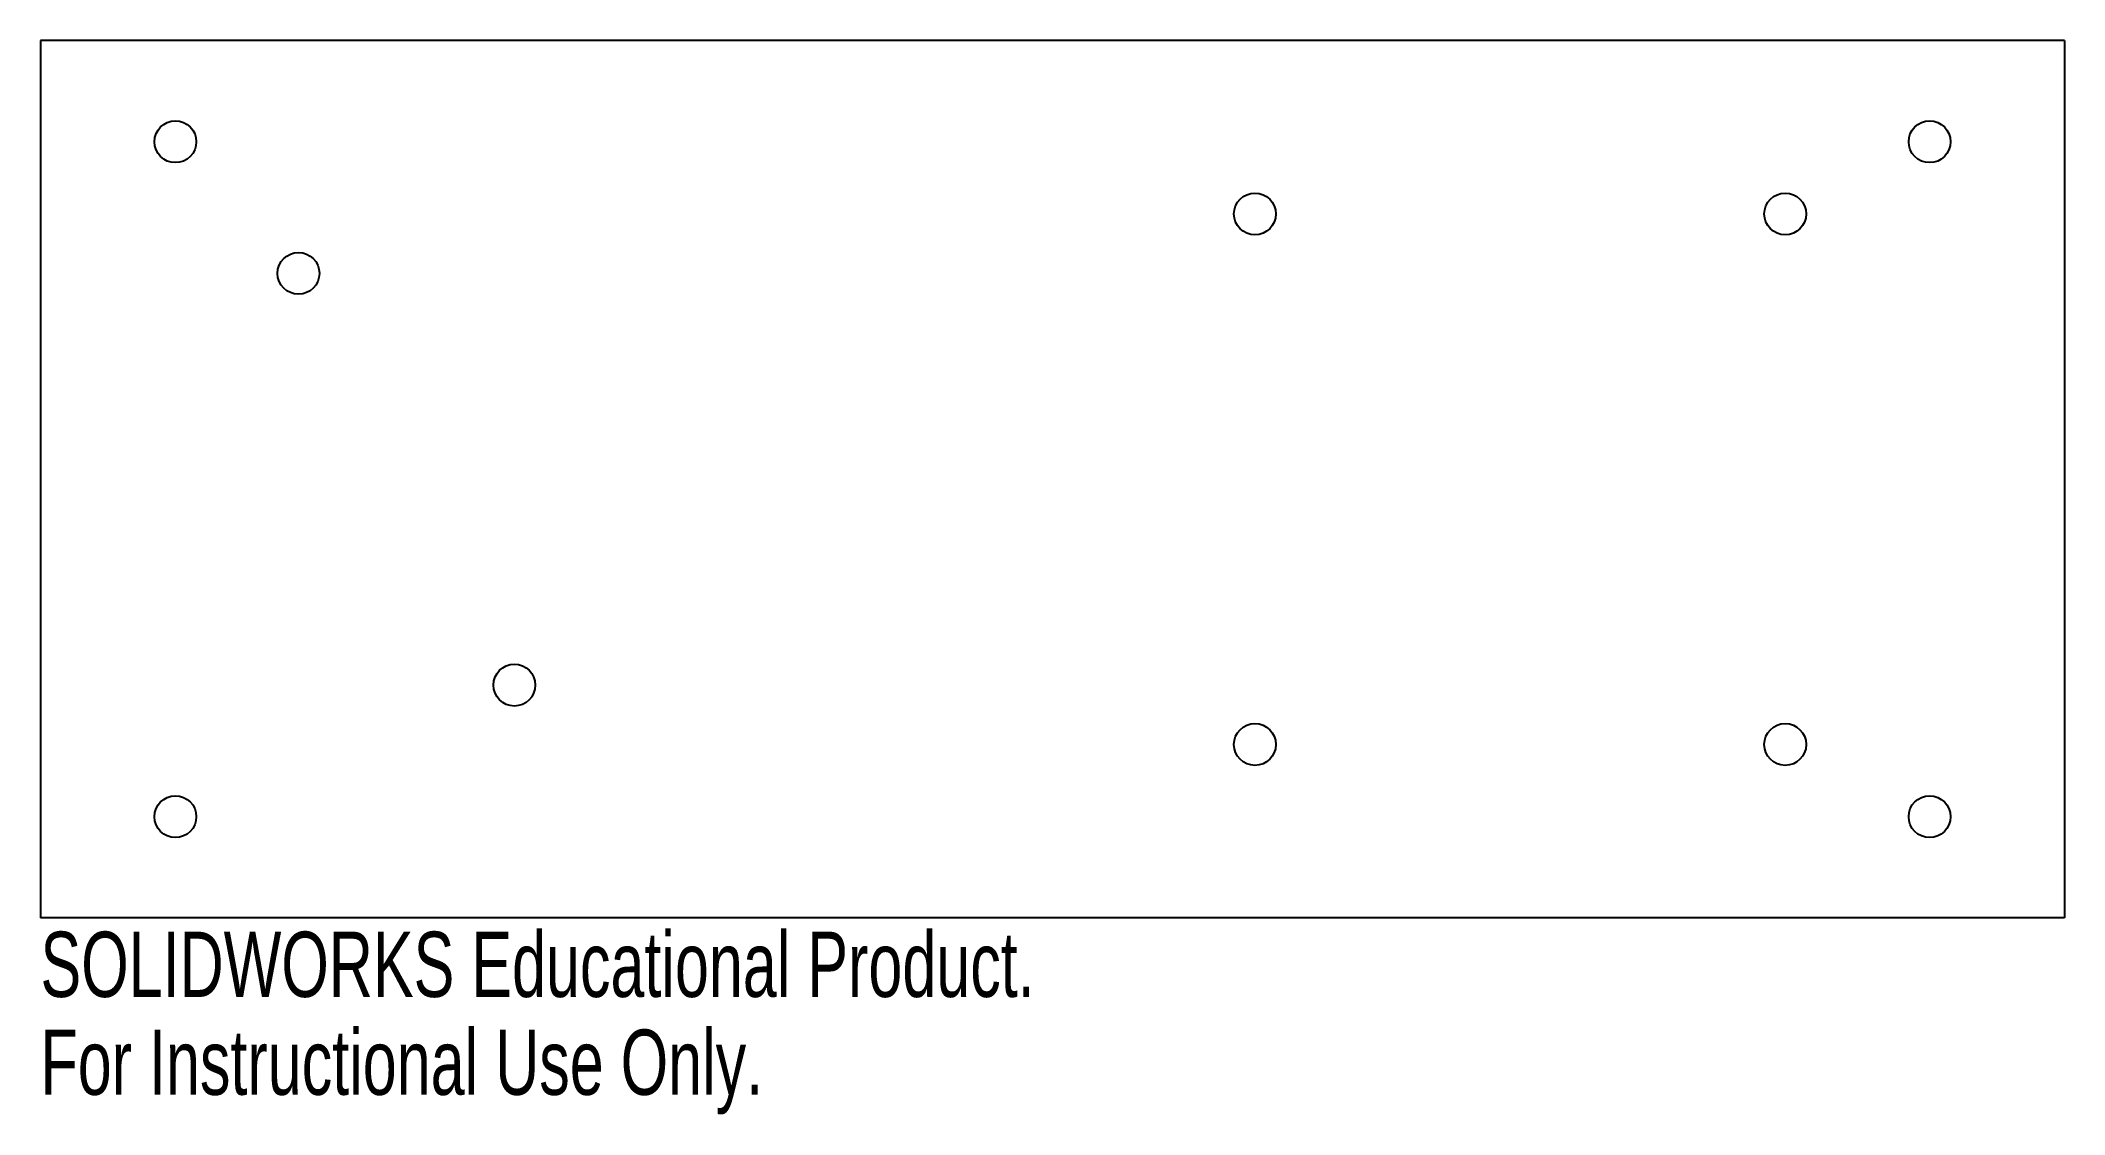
# Model space of a CAD drawing. Header units: millimetres. Extents: x -75 to 75, y -47 to 32.
import ezdxf

# ---------------------------------------------------------------- set-up
doc = ezdxf.new("R2010")
doc.units = ezdxf.units.MM
doc.styles.add('SLDTEXTSTYLE0', font='TXT', dxfattribs={"width": 0.7})

msp = doc.modelspace()

# ---------------------------------------------------------------- linework, layer by layer
at = {"color": 7, "linetype": 'Continuous', "lineweight": 25}
for p, q in [((75, 32.5), (-75, 32.5)), ((-75, 32.5), (-75, -32.5)), ((75, 32.5), (75, -32.5)), ((75, -32.5), (-75, -32.5))]:
    msp.add_line(p, q, dxfattribs=at)
for centre in [(-65, 25), (65, 25), (15, 19.65), (54.3, 19.65), (-55.88, 15.25), (-39.88, -15.25), (15, -19.65), (54.3, -19.65), (-65, -25), (65, -25)]:
    msp.add_circle(centre, 1.55, dxfattribs=at)

# ---------------------------------------------------------------- texts
at = {"color": 7, "linetype": 'Continuous', "char_height": 4.8336, "attachment_point": 1, "style": 'SLDTEXTSTYLE0'}
for s, insert in [('SOLIDWORKS Educational Product.', (-75, -33.52)), ('For Instructional Use Only.', (-75, -40.77))]:
    msp.add_mtext(s, dxfattribs=dict(at, insert=insert))

doc.saveas('drawing.dxf')
